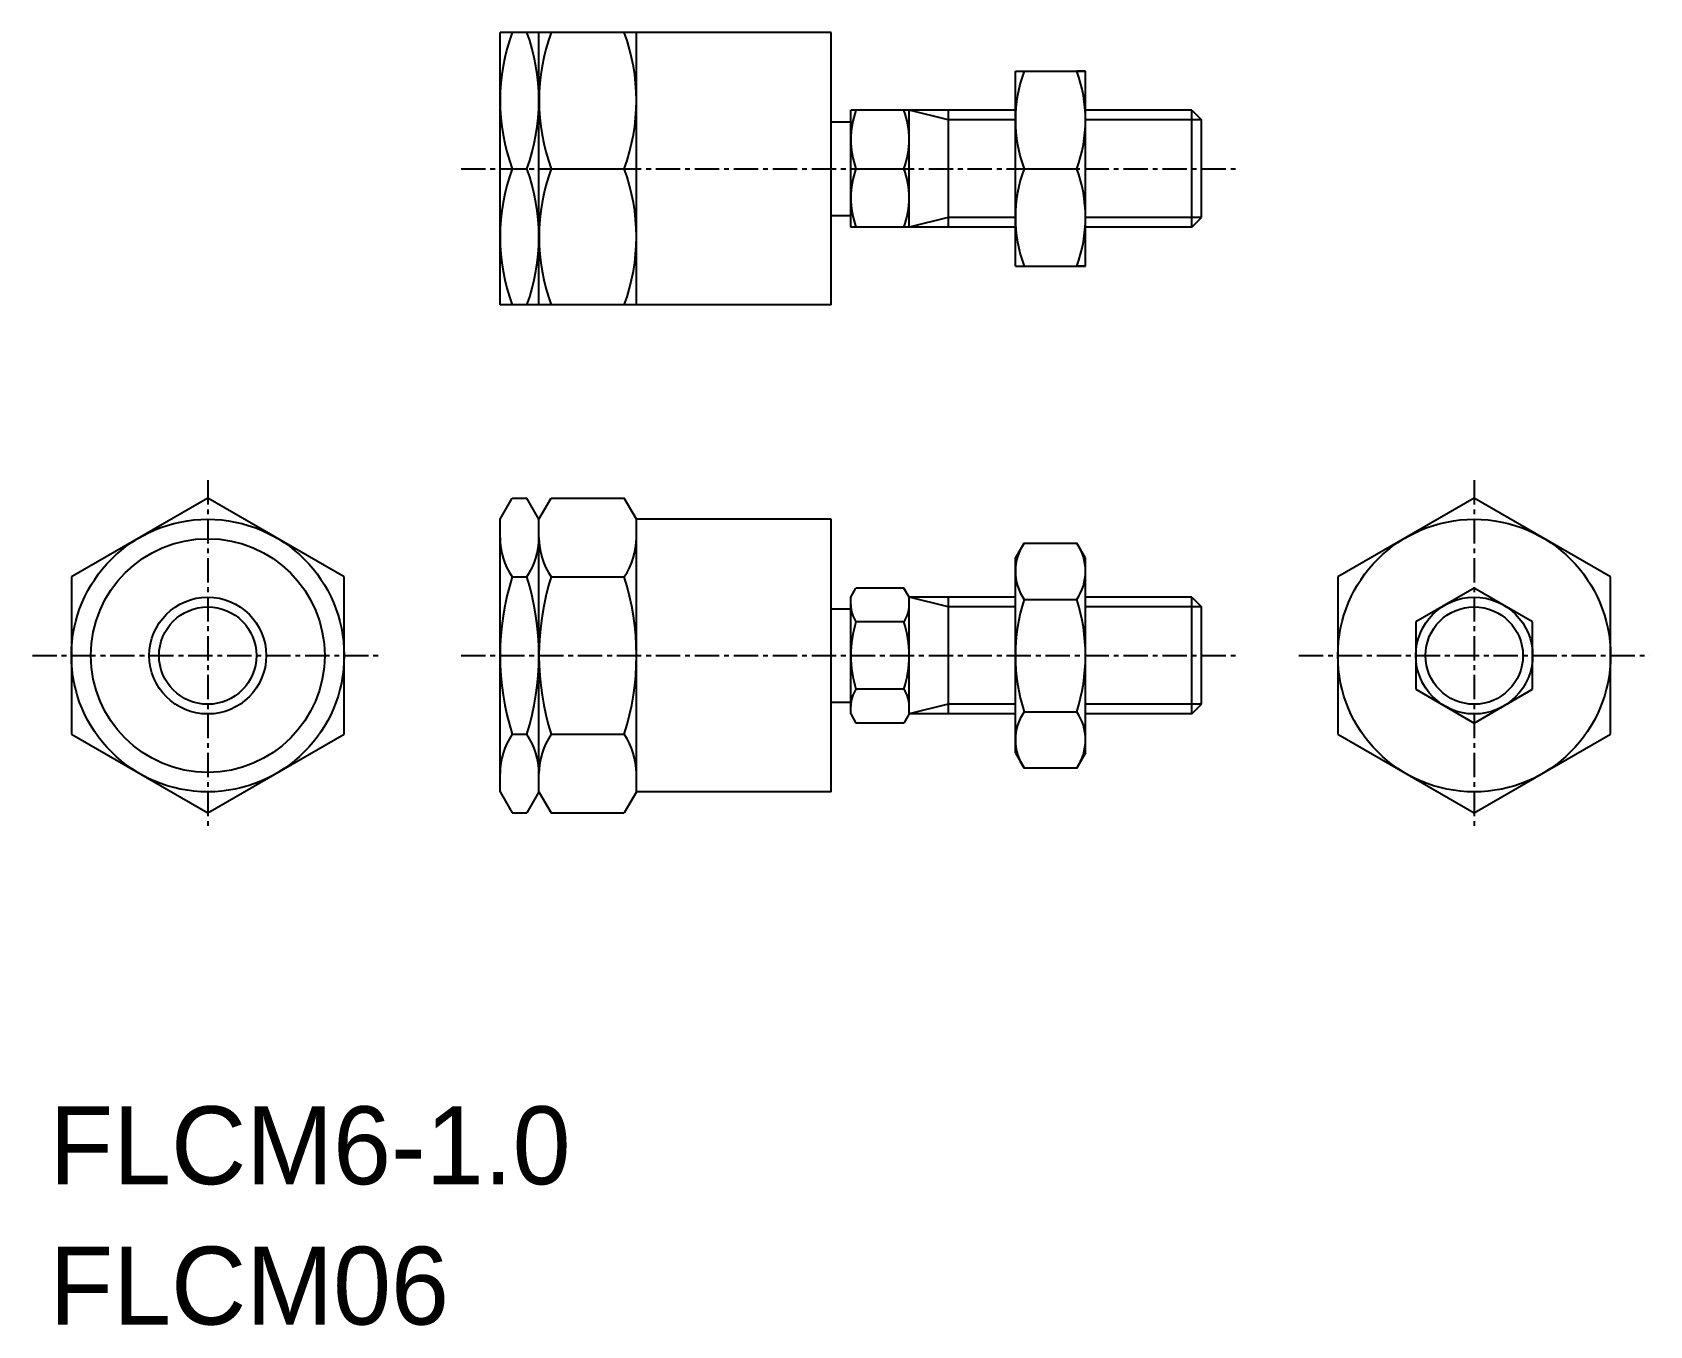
# Model space of a CAD drawing. Extents: x 56.2 to 139.2, y 85.7 to 152.1.
import ezdxf

# ---------------------------------------------------------------- set-up
doc = ezdxf.new("R2010")
doc.units = 0
doc.linetypes.add('CENTER', pattern=[2, 1.25, -0.25, 0.25, -0.25])
doc.layers.get('0').update_dxf_attribs({"linetype": 'CONTINUOUS'})

msp = doc.modelspace()

# ---------------------------------------------------------------- linework, layer by layer
at = {"color": 7, "linetype": 'CONTINUOUS'}
for p, q in [((97.201, 152.072), (80.201, 152.072)), ((80.201, 138.072), (80.201, 152.072)), ((82.201, 138.072), (82.201, 152.072)), ((87.201, 138.072), (87.201, 152.072)), ((97.201, 138.072), (97.201, 152.072)), ((106.651, 140.072), (106.651, 150.072)), ((106.651, 150.072), (107.098, 150.072)), ((110.251, 150.072), (109.805, 150.072)), ((110.251, 140.072), (110.251, 150.072)), ((98.201, 142.072), (98.201, 148.072)), ((106.651, 148.072), (98.201, 148.072)), ((101.201, 142.072), (101.201, 148.072)), ((103.201, 148.072), (103.201, 142.072)), ((115.701, 148.072), (110.251, 148.072)), ((115.701, 142.072), (115.701, 148.072)), ((115.701, 148.072), (116.201, 147.572)), ((97.201, 147.472), (98.201, 147.472)), ((116.201, 142.572), (116.201, 147.572)), ((80.827, 145.072), (81.576, 145.072)), ((82.827, 145.072), (86.576, 145.072)), ((98.469, 145.072), (100.933, 145.072)), ((107.098, 145.072), (109.805, 145.072)), ((107.098, 145.072), (109.805, 145.072)), ((97.201, 142.672), (98.201, 142.672)), ((106.651, 142.072), (98.201, 142.072)), ((115.701, 142.072), (110.251, 142.072)), ((115.701, 142.072), (116.201, 142.572)), ((106.651, 140.072), (107.098, 140.072)), ((110.251, 140.072), (109.805, 140.072)), ((97.201, 138.072), (80.201, 138.072)), ((65.201, 128.155), (58.201, 124.114)), ((72.201, 124.114), (65.201, 128.155)), ((80.201, 127.072), (80.827, 128.155)), ((80.827, 128.155), (81.576, 128.155)), ((82.201, 127.072), (81.576, 128.155)), ((82.201, 127.072), (82.827, 128.155)), ((82.827, 128.155), (86.576, 128.155)), ((87.201, 127.072), (86.576, 128.155)), ((130.201, 128.155), (123.201, 124.114)), ((137.201, 124.114), (130.201, 128.155)), ((80.201, 113.072), (80.201, 127.072)), ((82.201, 113.072), (82.201, 127.072)), ((87.201, 113.072), (87.201, 127.072)), ((97.201, 127.072), (87.201, 127.072)), ((97.201, 113.072), (97.201, 127.072)), ((106.651, 125.072), (107.098, 125.846)), ((107.098, 125.846), (109.805, 125.846)), ((110.251, 125.072), (109.805, 125.846)), ((106.651, 115.072), (106.651, 125.072)), ((110.251, 115.072), (110.251, 125.072)), ((58.201, 124.114), (58.201, 116.031)), ((72.201, 116.031), (72.201, 124.114)), ((80.827, 124.114), (81.576, 124.114)), ((82.827, 124.114), (86.576, 124.114)), ((123.201, 124.114), (123.201, 116.031)), ((137.201, 116.031), (137.201, 124.114)), ((98.201, 123.072), (98.469, 123.536)), ((98.201, 117.072), (98.201, 123.072)), ((100.933, 123.536), (98.469, 123.536)), ((101.201, 123.072), (100.933, 123.536)), ((101.201, 117.072), (101.201, 123.072)), ((106.651, 123.072), (101.201, 123.072)), ((103.201, 123.072), (103.201, 117.072)), ((107.098, 122.959), (109.805, 122.959)), ((115.701, 123.072), (110.251, 123.072)), ((115.701, 117.072), (115.701, 123.072)), ((115.701, 123.072), (116.201, 122.572)), ((130.201, 123.536), (127.201, 121.804)), ((133.201, 121.804), (130.201, 123.536)), ((97.201, 122.472), (98.201, 122.472)), ((116.201, 117.572), (116.201, 122.572)), ((100.933, 121.804), (98.469, 121.804)), ((127.201, 121.804), (127.201, 118.34)), ((133.201, 118.34), (133.201, 121.804)), ((100.933, 118.34), (98.469, 118.34)), ((127.201, 118.34), (130.201, 116.608)), ((130.201, 116.608), (133.201, 118.34)), ((97.201, 117.672), (98.201, 117.672)), ((98.201, 117.072), (98.469, 116.608)), ((101.201, 117.072), (100.933, 116.608)), ((106.651, 117.072), (101.201, 117.072)), ((107.098, 117.186), (109.805, 117.186)), ((115.701, 117.072), (110.251, 117.072)), ((115.701, 117.072), (116.201, 117.572)), ((100.933, 116.608), (98.469, 116.608)), ((58.201, 116.031), (65.201, 111.989)), ((65.201, 111.989), (72.201, 116.031)), ((80.827, 116.031), (81.576, 116.031)), ((82.827, 116.031), (86.576, 116.031)), ((123.201, 116.031), (130.201, 111.989)), ((130.201, 111.989), (137.201, 116.031)), ((106.651, 115.072), (107.098, 114.299)), ((110.251, 115.072), (109.805, 114.299)), ((107.098, 114.299), (109.805, 114.299)), ((80.201, 113.072), (80.827, 111.989)), ((82.201, 113.072), (81.576, 111.989)), ((82.201, 113.072), (82.827, 111.989)), ((87.201, 113.072), (86.576, 111.989)), ((97.201, 113.072), (87.201, 113.072)), ((80.827, 111.989), (81.576, 111.989)), ((82.827, 111.989), (86.576, 111.989))]:
    msp.add_line(p, q, dxfattribs=at)
for p, q in [((106.651, 150.072), (110.251, 150.072)), ((106.651, 140.072), (110.251, 140.072))]:
    msp.add_line(p, q)
at = {"color": 3, "linetype": 'CONTINUOUS'}
for p, q in [((103.201, 147.572), (101.201, 148.072)), ((106.651, 147.572), (103.201, 147.572)), ((116.201, 147.572), (110.251, 147.572)), ((103.201, 142.572), (101.201, 142.072)), ((106.651, 142.572), (103.201, 142.572)), ((116.201, 142.572), (110.251, 142.572)), ((103.201, 122.572), (101.201, 123.072)), ((106.651, 122.572), (103.201, 122.572)), ((116.201, 122.572), (110.251, 122.572)), ((103.201, 117.572), (101.201, 117.072)), ((106.651, 117.572), (103.201, 117.572)), ((116.201, 117.572), (110.251, 117.572))]:
    msp.add_line(p, q, dxfattribs=at)
at = {"color": 1, "linetype": 'CENTER'}
for p, q in [((78.201, 145.072), (118.016, 145.072)), ((65.201, 129.076), (65.201, 111.068)), ((130.201, 129.076), (130.201, 111.068)), ((56.197, 120.072), (74.206, 120.072)), ((78.201, 120.072), (118.016, 120.072)), ((121.197, 120.072), (139.206, 120.072))]:
    msp.add_line(p, q, dxfattribs=at)
at = {"color": 7, "linetype": 'CONTINUOUS'}
for centre, radius in [((65.201, 120.072), 7), ((130.201, 120.072), 7), ((65.201, 120.072), 6), ((65.201, 120.072), 3), ((130.201, 120.072), 3), ((65.201, 120.072), 2.5)]:
    msp.add_circle(centre, radius, dxfattribs=at)
at = {"color": 3, "linetype": 'CONTINUOUS'}
msp.add_circle((130.201, 120.072), 2.5, dxfattribs=at)
at = {"color": 7, "linetype": 'CONTINUOUS'}
for centre, radius, start, end in [((90.311, 148.572), 10.109, 159.74384, 200.25616), ((72.092, 148.572), 10.109, 339.74384, 20.25616), ((92.311, 148.572), 10.109, 159.74384, 200.25616), ((77.092, 148.572), 10.109, 339.74384, 20.25616), ((113.872, 147.572), 7.221, 159.74383, 200.25619), ((103.03, 147.572), 7.221, 339.74381, 20.25617), ((102.534, 146.572), 4.333, 159.74384, 200.25616), ((96.869, 146.572), 4.333, 339.74384, 20.25616), ((90.311, 141.572), 10.109, 159.74384, 200.25616), ((72.092, 141.572), 10.109, 339.74384, 20.25616), ((92.311, 141.572), 10.109, 159.74384, 200.25616), ((77.092, 141.572), 10.109, 339.74384, 20.25616), ((102.534, 143.572), 4.333, 159.74384, 200.25616), ((96.869, 143.572), 4.333, 339.74384, 20.25616), ((113.872, 142.572), 7.221, 159.74381, 200.25617), ((103.03, 142.572), 7.221, 339.74383, 20.25619), ((83.779, 126.134), 3.578, 180, 214.38425), ((78.623, 126.134), 3.578, 325.61575, 0), ((85.779, 126.134), 3.578, 180, 214.38425), ((83.623, 126.134), 3.578, 325.61575, 0), ((109.207, 124.402), 2.556, 145.61573, 214.3843), ((107.696, 124.402), 2.556, 325.6157, 34.38427), ((93.576, 120.072), 13.375, 162.41205, 197.58795), ((68.827, 120.072), 13.375, 342.41205, 17.58795), ((95.576, 120.072), 13.375, 162.41205, 197.58795), ((73.827, 120.072), 13.375, 342.41205, 17.58795), ((116.205, 120.072), 9.553, 162.41201, 197.58799), ((100.698, 120.072), 9.553, 342.41201, 17.58799), ((99.735, 122.67), 1.533, 180, 214.38425), ((99.668, 122.67), 1.533, 325.61575, 0), ((103.933, 120.072), 5.732, 162.41205, 197.58795), ((95.469, 120.072), 5.732, 342.41205, 17.58795), ((99.735, 117.474), 1.533, 145.61575, 180), ((99.668, 117.474), 1.533, 0, 34.38425), ((109.207, 115.742), 2.556, 145.6157, 214.38427), ((107.696, 115.742), 2.556, 325.61573, 34.3843), ((83.779, 114.01), 3.578, 145.61575, 180), ((78.623, 114.01), 3.578, 0, 34.38425), ((85.779, 114.01), 3.578, 145.61575, 180), ((83.623, 114.01), 3.578, 0, 34.38425)]:
    msp.add_arc(centre, radius, start, end, dxfattribs=at)

# ---------------------------------------------------------------- texts
for s, p in [('FLCM6-1.0', (57.072, 92.927)), ('FLCM06', (57.072, 85.722))]:
    msp.add_text(s, height=4, dxfattribs=at).set_placement(p)

doc.saveas('drawing.dxf')
